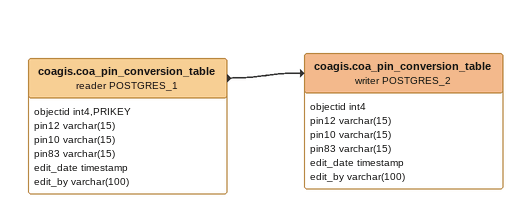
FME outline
coagis.coa_pin_conversion_table (reader POSTGRES_1)
    attributes: objectid int4,PRIKEY, pin12 varchar(15), pin10 varchar(15), pin83 varchar(15), edit_date timestamp, edit_by varchar(100)
    -> coagis.coa_pin_conversion_table (writer POSTGRES_2)
coagis.coa_pin_conversion_table (writer POSTGRES_2)
    attributes: objectid int4, pin12 varchar(15), pin10 varchar(15), pin83 varchar(15), edit_date timestamp, edit_by varchar(100)
